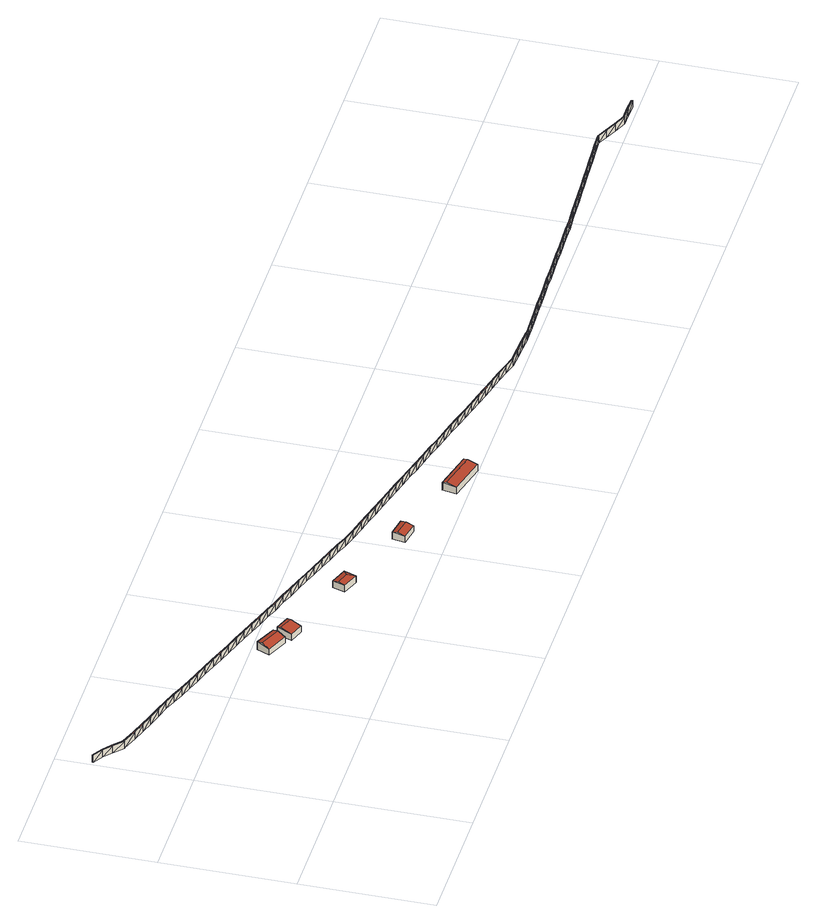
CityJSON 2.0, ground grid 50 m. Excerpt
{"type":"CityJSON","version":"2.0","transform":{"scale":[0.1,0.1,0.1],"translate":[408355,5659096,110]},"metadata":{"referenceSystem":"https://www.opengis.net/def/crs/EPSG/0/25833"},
"CityObjects":{
"building1":{"type":"Building","attributes":{"Dachtyp_tdc":"tdcGableRoof","Gemeindeschluessel":14612000,"Dachneigung":20.16,"QualitaetDacherkennung":72,"Geometrietyp2DReferenz":"3000","measuredHeight":3.65,"function":"31001_9998","roofType":"3100"},"geometry":[{"type":"Solid","lod":"2","boundaries":[[[[0,1,2,3]],[[1,4,5,2]],[[4,6,7,5]],[[6,0,3,7]],[[4,1,8]],[[0,6,9]],[[1,0,9,8]],[[6,4,8,9]],[[3,2,5,7]]]],"semantics":{"surfaces":[{"type":"WallSurface"},{"type":"RoofSurface"},{"type":"GroundSurface"}],"values":[[0,0,0,0,0,0,1,1,2]]}}]},
"building2":{"type":"Building","attributes":{"Dachtyp_tdc":"tdcGableRoof","Gemeindeschluessel":14612000,"Dachneigung":13.85,"QualitaetDacherkennung":82,"Geometrietyp2DReferenz":"3000","measuredHeight":3.55,"function":"31001_9998","roofType":"3100"},"geometry":[{"type":"Solid","lod":"2","boundaries":[[[[10,11,12,13]],[[11,14,15,12]],[[14,16,17,15]],[[16,10,13,17]],[[14,11,18]],[[10,16,19]],[[11,10,19,18]],[[16,14,18,19]],[[13,12,15,17]]]],"semantics":{"surfaces":[{"type":"WallSurface"},{"type":"RoofSurface"},{"type":"GroundSurface"}],"values":[[0,0,0,0,0,0,1,1,2]]}}]},
"building3":{"type":"Building","attributes":{"Dachtyp_tdc":"tdcHipAndGableRoof","Gemeindeschluessel":14612000,"Dachneigung":11.08,"QualitaetDacherkennung":72,"Geometrietyp2DReferenz":"3000","measuredHeight":3.36,"function":"31001_9998","roofType":"5000"},"geometry":[{"type":"Solid","lod":"2","boundaries":[[[[20,21,22,23]],[[21,24,25,22]],[[24,26,27,25]],[[26,20,23,27]],[[24,21,28]],[[20,26,29]],[[21,20,29,28]],[[26,24,28,29]],[[23,22,25,27]]]],"semantics":{"surfaces":[{"type":"WallSurface"},{"type":"RoofSurface"},{"type":"GroundSurface"}],"values":[[0,0,0,0,1,0,1,1,2]]}}]},
"building4":{"type":"Building","attributes":{"Dachtyp_tdc":"tdcGableRoof","Gemeindeschluessel":14612000,"Dachneigung":14.5,"QualitaetDacherkennung":87,"Geometrietyp2DReferenz":"3000","measuredHeight":3.36,"function":"31001_9998","roofType":"3100"},"geometry":[{"type":"Solid","lod":"2","boundaries":[[[[30,31,32,33]],[[31,34,35,32]],[[34,36,37,35]],[[36,30,33,37]],[[34,31,38]],[[30,36,39]],[[31,30,39,38]],[[36,34,38,39]],[[33,32,35,37]]]],"semantics":{"surfaces":[{"type":"WallSurface"},{"type":"RoofSurface"},{"type":"GroundSurface"}],"values":[[0,0,0,0,0,0,1,1,2]]}}]},
"building5":{"type":"Building","attributes":{"Dachtyp_tdc":"tdcGableRoof","Gemeindeschluessel":14612000,"Dachneigung":11.23,"QualitaetDacherkennung":71,"Geometrietyp2DReferenz":"3000","measuredHeight":3.6,"function":"31001_9998","roofType":"3100"},"geometry":[{"type":"Solid","lod":"2","boundaries":[[[[40,41,42,43]],[[41,44,45,42]],[[44,46,47,45]],[[46,40,43,47]],[[44,41,48]],[[40,46,49]],[[41,40,49,48]],[[46,44,48,49]],[[43,42,45,47]]]],"semantics":{"surfaces":[{"type":"WallSurface"},{"type":"RoofSurface"},{"type":"GroundSurface"}],"values":[[0,0,0,0,0,0,1,1,2]]}}]},
"building6":{"type":"Building","attributes":{"Art":1000,"Stand_DGM":"2016","Stand_Basis-DLM":"2021","Gemeindeschluessel":"14612000","ObjektHoehe":3,"Stand_Laserscan":"2016","BodenHoehe":0,"Stand_3D-Stadtmodell":"2023","Geometrietyp2DReferenz":2000,"AbsoluteHoehe":0,"measuredHeight":3,"function":"51009_1700","roofType":"9999"},"geometry":[{"type":"MultiSurface","lod":"2","boundaries":[[[50,51,52]],[[53,50,52]],[[54,50,53]],[[55,54,53]],[[56,54,55]],[[57,56,55]],[[58,56,57]],[[59,58,57]],[[60,58,59]],[[61,60,59]],[[62,60,61]],[[63,62,61]],[[64,62,63]],[[65,64,63]],[[66,64,65]],[[67,66,65]],[[68,66,67]],[[69,68,67]],[[70,68,69]],[[71,70,69]],[[72,70,71]],[[73,72,71]],[[74,72,73]],[[75,74,73]],[[76,74,75]],[[77,76,75]],[[78,76,77]],[[79,78,77]],[[80,78,79]],[[81,80,79]],[[82,80,81]],[[83,82,81]],[[84,82,83]],[[85,86,87]],[[88,86,85]],[[89,88,85]],[[90,88,89]],[[91,92,93]],[[94,92,91]],[[95,94,91]],[[96,94,95]],[[97,96,95]],[[98,96,97]],[[99,100,97]],[[101,100,99]],[[102,101,99]],[[103,101,102]],[[104,103,102]],[[105,103,104]],[[106,105,104]],[[107,105,106]],[[108,107,106]],[[109,107,108]],[[110,109,108]],[[111,109,110]],[[112,111,110]],[[113,111,112]],[[114,113,112]],[[115,113,114]],[[116,115,114]],[[117,115,116]],[[118,117,119]],[[117,116,119]],[[120,118,119]],[[121,118,120]],[[122,121,120]],[[123,121,122]],[[124,123,122]],[[125,123,124]],[[126,125,124]],[[127,125,126]],[[128,127,126]],[[129,127,128]],[[130,129,128]],[[131,129,130]],[[132,131,130]],[[133,131,132]],[[134,133,132]],[[135,133,134]],[[136,135,134]],[[137,135,136]],[[138,137,136]],[[139,137,138]],[[140,139,138]],[[141,139,140]],[[142,141,140]],[[143,141,142]],[[144,143,142]],[[145,143,144]],[[146,145,144]],[[147,145,146]],[[148,147,149]],[[150,147,148]],[[151,150,148]],[[152,150,151]],[[153,154,152,151]],[[155,152,154,153]],[[156,157,154]],[[158,157,156]],[[159,158,156]],[[160,158,159]],[[161,160,159]],[[162,160,161]],[[163,162,161]],[[51,162,163]],[[52,51,163]],[[164,165,166]],[[167,168,169]],[[166,167,169]],[[165,167,166]],[[170,165,164]],[[171,170,164]],[[172,170,171]],[[173,172,171]],[[174,172,173]],[[175,174,173]],[[176,174,175]],[[177,176,175]],[[178,176,177]],[[179,178,177]],[[180,178,179]],[[181,180,179]],[[182,180,181]],[[183,184,185]],[[186,184,183]],[[187,186,183]],[[188,186,187]],[[189,190,187]],[[191,192,193]],[[194,84,83]],[[192,84,194]],[[193,192,194]],[[195,191,193]],[[196,191,195]],[[197,196,195]],[[198,196,197]],[[199,198,197]],[[200,198,199]],[[201,200,199]],[[202,200,201]],[[203,202,201]],[[204,202,203]],[[205,204,203]],[[206,204,205]],[[207,206,205]],[[208,206,207]],[[209,208,207]],[[210,208,209]],[[211,210,209]],[[212,210,211]],[[213,212,211]],[[214,212,213]],[[215,214,213]],[[216,214,215]],[[217,216,215]],[[218,216,217]],[[219,218,217]],[[220,218,219]],[[221,220,219]],[[222,220,221]],[[223,222,221]],[[224,222,223]],[[225,224,223]],[[226,224,225]],[[227,226,225]],[[228,226,227]],[[229,228,227]],[[230,228,229]],[[231,230,229]],[[232,230,231]],[[233,232,231]],[[168,232,233]],[[169,168,233]],[[234,190,189]],[[235,236,153]],[[235,153,151]],[[237,238,156]],[[237,156,154]],[[238,239,159]],[[238,159,156]],[[239,240,161]],[[239,161,159]],[[240,241,163]],[[240,163,161]],[[241,242,52]],[[243,244,203]],[[243,203,201]],[[244,245,205]],[[244,205,203]],[[245,246,207]],[[245,207,205]],[[246,247,209]],[[246,209,207]],[[247,248,211]],[[247,211,209]],[[248,249,213]],[[248,213,211]],[[249,250,215]],[[249,215,213]],[[250,251,217]],[[250,217,215]],[[251,252,219]],[[251,219,217]],[[252,253,221]],[[252,221,219]],[[253,254,223]],[[253,223,221]],[[254,255,225]],[[254,225,223]],[[255,256,227]],[[255,227,225]],[[256,257,229]],[[256,229,227]],[[257,258,231]],[[257,231,229]],[[258,259,233]],[[258,233,231]],[[259,260,169]],[[259,169,233]],[[260,261,166]],[[260,166,169]],[[261,262,164]],[[261,164,166]],[[262,263,171]],[[262,171,164]],[[263,264,173]],[[263,173,171]],[[264,265,175]],[[264,175,173]],[[265,266,177]],[[267,268,181]],[[265,177,175]],[[266,267,179]],[[266,179,177]],[[267,181,179]],[[269,270,183]],[[269,183,185]],[[270,271,187]],[[270,187,183]],[[271,272,189]],[[271,189,187]],[[86,88,273]],[[86,273,274]],[[88,90,275]],[[88,275,273]],[[92,94,276]],[[92,276,277]],[[94,96,278]],[[94,278,276]],[[96,98,279]],[[96,279,278]],[[100,101,280]],[[100,280,281]],[[101,103,282]],[[101,282,280]],[[103,105,283]],[[103,283,282]],[[105,107,284]],[[105,284,283]],[[107,109,285]],[[107,285,284]],[[109,111,286]],[[109,286,285]],[[111,113,287]],[[111,287,286]],[[113,115,288]],[[113,288,287]],[[115,117,289]],[[115,289,288]],[[117,118,290]],[[117,290,289]],[[121,291,118]],[[118,291,290]],[[121,123,292]],[[121,292,291]],[[293,95,91]],[[294,293,91]],[[294,91,93]],[[293,295,95]],[[295,296,97]],[[295,97,95]],[[296,297,99]],[[296,99,97]],[[297,298,102]],[[297,102,99]],[[298,299,104]],[[298,104,102]],[[299,300,106]],[[299,106,104]],[[300,301,108]],[[300,108,106]],[[301,302,110]],[[301,110,108]],[[302,303,112]],[[302,112,110]],[[303,304,114]],[[303,114,112]],[[304,305,116]],[[304,116,114]],[[305,306,119]],[[305,119,116]],[[306,307,120]],[[306,120,119]],[[307,308,122]],[[307,122,120]],[[308,309,124]],[[308,124,122]],[[309,310,126]],[[309,126,124]],[[310,311,128]],[[310,128,126]],[[311,312,130]],[[311,130,128]],[[312,313,132]],[[312,132,130]],[[313,314,134]],[[313,134,132]],[[314,315,136]],[[314,136,134]],[[315,316,138]],[[317,142,140]],[[316,317,140]],[[316,140,138]],[[317,318,142]],[[318,319,144]],[[318,144,142]],[[319,320,146]],[[319,146,144]],[[321,322,148]],[[321,148,149]],[[322,235,151]],[[322,151,148]],[[315,138,136]],[[123,125,323]],[[123,323,292]],[[125,127,324]],[[125,324,323]],[[127,129,325]],[[127,325,324]],[[129,131,326]],[[129,326,325]],[[131,133,327]],[[131,327,326]],[[133,135,328]],[[133,328,327]],[[135,137,329]],[[135,329,328]],[[137,139,330]],[[137,330,329]],[[139,141,331]],[[139,331,330]],[[141,143,332]],[[141,332,331]],[[143,145,333]],[[143,333,332]],[[145,147,334]],[[145,334,333]],[[147,150,335]],[[147,335,334]],[[150,152,336]],[[150,336,335]],[[152,155,337]],[[152,337,336]],[[157,158,338]],[[157,338,339]],[[158,160,340]],[[158,340,338]],[[160,162,341]],[[160,341,340]],[[162,51,342]],[[162,342,341]],[[51,50,343]],[[51,343,342]],[[50,54,344]],[[50,344,343]],[[54,56,345]],[[54,345,344]],[[56,58,346]],[[60,62,347]],[[56,346,345]],[[58,60,348]],[[58,348,346]],[[60,347,348]],[[62,64,349]],[[62,349,347]],[[64,66,350]],[[64,350,349]],[[66,68,351]],[[66,351,350]],[[68,70,352]],[[68,352,351]],[[70,72,353]],[[70,353,352]],[[72,74,354]],[[72,354,353]],[[74,76,355]],[[74,355,354]],[[76,78,356]],[[76,356,355]],[[78,80,357]],[[78,357,356]],[[80,82,358]],[[80,358,357]],[[82,84,359]],[[82,359,358]],[[84,192,360]],[[84,360,359]],[[192,191,361]],[[192,361,360]],[[191,196,362]],[[191,362,361]],[[196,198,363]],[[196,363,362]],[[198,200,364]],[[198,364,363]],[[200,202,365]],[[200,365,364]],[[202,204,366]],[[202,366,365]],[[204,206,367]],[[204,367,366]],[[206,208,368]],[[206,368,367]],[[241,52,163]],[[242,369,53]],[[242,53,52]],[[369,370,55]],[[369,55,53]],[[370,371,57]],[[370,57,55]],[[371,372,59]],[[371,59,57]],[[372,373,61]],[[372,61,59]],[[373,374,63]],[[373,63,61]],[[374,375,65]],[[374,65,63]],[[375,376,67]],[[375,67,65]],[[376,377,69]],[[376,69,67]],[[377,378,71]],[[377,71,69]],[[378,379,73]],[[378,73,71]],[[379,380,75]],[[379,75,73]],[[380,381,77]],[[380,77,75]],[[381,382,79]],[[381,79,77]],[[382,383,81]],[[382,81,79]],[[383,384,83]],[[383,83,81]],[[384,385,194]],[[384,194,83]],[[385,386,193]],[[385,193,194]],[[386,387,195]],[[386,195,193]],[[387,388,197]],[[387,197,195]],[[388,389,199]],[[388,199,197]],[[389,243,201]],[[389,201,199]],[[390,391,85]],[[390,85,87]],[[391,392,89]],[[391,89,85]],[[208,210,393]],[[208,393,368]],[[210,212,394]],[[210,394,393]],[[212,214,395]],[[212,395,394]],[[214,216,396]],[[214,396,395]],[[216,218,397]],[[216,397,396]],[[218,220,398]],[[218,398,397]],[[220,222,399]],[[220,399,398]],[[222,224,400]],[[222,400,399]],[[224,226,401]],[[224,401,400]],[[226,228,402]],[[226,402,401]],[[230,403,404]],[[228,230,404]],[[228,404,402]],[[230,232,403]],[[232,168,405]],[[232,405,403]],[[168,167,406]],[[168,406,405]],[[167,165,407]],[[167,407,406]],[[165,170,408]],[[172,174,409]],[[165,408,407]],[[170,172,410]],[[170,410,408]],[[172,409,410]],[[174,176,411]],[[174,411,409]],[[176,178,412]],[[176,412,411]],[[178,180,413]],[[178,413,412]],[[180,182,414]],[[180,414,413]],[[184,186,415]],[[184,415,416]],[[186,188,417]],[[186,417,415]],[[190,234,418]],[[190,418,419]],[[274,390,87]],[[274,87,86]],[[272,418,234]],[[272,234,189]],[[390,274,391]],[[391,274,273]],[[391,273,392]],[[392,273,275]],[[294,277,293]],[[293,277,276]],[[293,276,295]],[[295,276,278]],[[295,278,296]],[[296,278,279]],[[296,281,297]],[[297,281,280]],[[297,280,298]],[[298,280,282]],[[298,282,299]],[[299,282,283]],[[299,283,300]],[[300,283,284]],[[300,284,301]],[[301,284,285]],[[301,285,302]],[[302,285,286]],[[303,286,287]],[[302,286,303]],[[303,287,304]],[[304,287,288]],[[304,288,305]],[[305,288,289]],[[305,289,306]],[[306,289,290]],[[290,307,306]],[[307,290,291]],[[307,291,308]],[[308,291,292]],[[308,292,309]],[[309,292,323]],[[309,323,310]],[[310,323,324]],[[310,324,311]],[[311,324,325]],[[311,325,312]],[[312,325,326]],[[312,326,313]],[[313,326,327]],[[313,327,314]],[[314,327,328]],[[314,328,315]],[[315,328,329]],[[315,329,316]],[[316,329,330]],[[316,330,317]],[[317,330,331]],[[317,331,318]],[[318,331,332]],[[318,332,319]],[[319,332,333]],[[319,333,320]],[[320,333,334]],[[321,334,322]],[[322,334,335]],[[322,335,235]],[[235,335,336]],[[235,336,237,236]],[[236,237,336,337]],[[237,339,238]],[[238,339,338]],[[238,338,239]],[[240,341,241]],[[239,338,340]],[[239,340,240]],[[240,340,341]],[[241,341,342]],[[241,342,242]],[[242,342,343]],[[242,343,369]],[[369,343,344]],[[369,344,370]],[[370,344,345]],[[370,345,371]],[[371,345,346]],[[371,346,372]],[[372,346,348]],[[372,348,373]],[[373,348,347]],[[373,347,374]],[[374,347,349]],[[374,349,375]],[[375,349,350]],[[375,350,376]],[[376,350,351]],[[376,351,377]],[[377,351,352]],[[377,352,378]],[[378,352,353]],[[378,353,379]],[[379,353,354]],[[379,354,380]],[[380,354,355]],[[380,355,381]],[[381,355,356]],[[381,356,382]],[[382,356,357]],[[382,357,383]],[[383,357,358]],[[383,358,384]],[[384,358,359]],[[384,359,385]],[[385,359,360]],[[385,360,386]],[[386,360,361]],[[386,361,387]],[[387,361,362]],[[388,362,363]],[[387,362,388]],[[388,363,389]],[[389,363,364]],[[389,364,243]],[[243,364,365]],[[243,365,244]],[[244,365,366]],[[244,366,245]],[[245,366,367]],[[245,367,246]],[[246,367,368]],[[246,368,247]],[[247,368,393]],[[247,393,248]],[[248,393,394]],[[248,394,249]],[[249,394,395]],[[249,395,250]],[[250,395,396]],[[250,396,251]],[[251,396,397]],[[251,397,252]],[[252,397,398]],[[252,398,253]],[[253,398,399]],[[253,399,254]],[[254,399,400]],[[254,400,255]],[[255,400,401]],[[255,401,256]],[[256,401,402]],[[256,402,257]],[[257,402,404]],[[257,404,258]],[[258,404,403]],[[258,403,259]],[[259,403,405]],[[259,405,260]],[[260,405,406]],[[260,406,261]],[[261,406,407]],[[261,407,262]],[[262,407,408]],[[262,408,263]],[[264,409,265]],[[263,408,410]],[[263,410,264]],[[264,410,409]],[[265,409,411]],[[265,411,266]],[[266,411,412]],[[266,412,267]],[[267,412,413]],[[267,413,268]],[[268,413,414]],[[269,416,270]],[[270,416,415]],[[270,415,271]],[[271,415,417]],[[271,419,272]],[[272,419,418]]],"semantics":{"surfaces":[{"type":"RoofSurface"},{"type":"WallSurface"},{"type":"GroundSurface"}],"values":[0,0,0,0,0,0,0,0,0,0,0,0,0,0,0,0,0,0,0,0,0,0,0,0,0,0,0,0,0,0,0,0,0,0,0,0,0,0,0,0,0,0,0,0,0,0,0,0,0,0,0,0,0,0,0,0,0,0,0,0,0,0,0,0,0,0,0,0,0,0,0,0,0,0,0,0,0,0,0,0,0,0,0,0,0,0,0,0,0,0,0,0,0,0,0,0,0,0,0,0,0,0,0,0,0,0,0,0,0,0,0,0,0,0,0,0,0,0,0,0,0,0,0,0,0,0,0,0,0,0,0,0,0,0,0,0,0,0,0,0,0,0,0,0,0,0,0,0,0,0,0,0,0,0,0,0,0,0,0,0,0,0,0,0,0,0,0,0,0,0,0,0,0,0,1,1,1,1,1,1,1,1,1,1,1,1,1,1,1,1,1,1,1,1,1,1,1,1,1,1,1,1,1,1,1,1,1,1,1,1,1,1,1,1,1,1,1,1,1,1,1,1,1,1,1,1,1,1,1,1,1,1,1,1,1,1,1,1,1,1,1,1,1,1,1,1,1,1,1,1,1,1,1,1,1,1,1,1,1,1,1,1,1,1,1,1,1,1,1,1,1,1,1,1,1,1,1,1,1,1,1,1,1,1,1,1,1,1,1,1,1,1,1,1,1,1,1,1,1,1,1,1,1,1,1,1,1,1,1,1,1,1,1,1,1,1,1,1,1,1,1,1,1,1,1,1,1,1,1,1,1,1,1,1,1,1,1,1,1,1,1,1,1,1,1,1,1,1,1,1,1,1,1,1,1,1,1,1,1,1,1,1,1,1,1,1,1,1,1,1,1,1,1,1,1,1,1,1,1,1,1,1,1,1,1,1,1,1,1,1,1,1,1,1,1,1,1,1,1,1,1,1,1,1,1,1,1,1,1,1,1,1,1,1,1,1,1,1,1,1,1,1,1,1,1,1,1,1,1,1,1,1,1,1,1,1,1,1,1,1,1,1,1,1,1,1,1,1,1,1,1,1,1,1,1,1,1,1,1,1,1,1,1,1,1,1,1,1,1,1,1,1,1,1,1,1,1,1,1,1,1,1,1,1,1,1,1,1,1,1,1,1,1,1,1,1,1,1,1,1,1,1,1,1,1,1,1,1,1,1,1,1,1,1,1,1,1,1,1,1,1,1,1,1,1,1,2,2,2,2,2,2,2,2,2,2,2,2,2,2,2,2,2,2,2,2,2,2,2,2,2,2,2,2,2,2,2,2,2,2,2,2,2,2,2,2,2,2,2,2,2,2,2,2,2,2,2,2,2,2,2,2,2,2,2,2,2,2,2,2,2,2,2,2,2,2,2,2,2,2,2,2,2,2,2,2,2,2,2,2,2,2,2,2,2,2,2,2,2,2,2,2,2,2,2,2,2,2,2,2,2,2,2,2,2,2,2,2,2,2,2,2,2,2,2,2,2,2,2,2,2,2,2,2,2,2,2,2,2,2,2,2,2,2,2,2,2,2,2,2,2,2,2,2,2,2,2,2,2,2,2,2,2,2,2,2,2,2,2,2,2,2,2,2,2,2,2,2,2,2]}}]}
},
"vertices":[
[864,397,29],[781,432,29],[781,432,4],[864,397,4],[803,481,37],[803,481,4],[884,445,37],[884,445,4],[795,462,41],[877,426,41],
[905,436,37],[961,415,37],[961,415,4],[905,436,4],[941,359,29],[941,359,4],[884,379,29],[884,379,4],[956,401,40],[900,422,40],
[1219,319,34],[1285,295,34],[1285,295,6],[1219,319,6],[1268,248,34],[1268,248,6],[1202,271,34],[1202,271,6],[1260,279,39],[1211,296,39],
[1607,129,31],[1538,141,31],[1538,141,6],[1607,129,6],[1547,190,36],[1547,190,6],[1616,178,36],[1616,178,6],[1544,170,39],[1612,158,39],
[1872,95,37],[2024,59,37],[2024,59,4],[1872,95,4],[2011,5,32],[2011,5,4],[1860,41,32],[1860,41,4],[2020,43,40],[1869,79,40],
[2396,101,34],[2444,89,35],[2397,106,34],[2348,118,35],[2347,113,35],[2300,130,35],[2299,125,35],[2251,142,36],[2250,137,36],[2203,154,37],[2202,149,37],[2154,166,36],[2153,161,36],[2106,178,34],[2105,174,34],[2057,191,38],[2056,186,38],[2009,203,36],[2008,198,36],[1960,215,35],[1959,210,35],[1912,227,38],[1911,222,38],[1863,239,37],[1862,234,37],[1815,251,38],[1814,246,38],[1766,263,38],[1765,258,38],[1718,275,38],[1716,270,38],[1669,287,38],[1668,282,38],[1621,299,38],[1619,295,38],[4154,26,41],[4204,19,42],[4204,24,42],[4154,21,41],[4109,27,37],[4109,22,37],[4065,47,37],[4110,22,37],[4112,26,37],[4063,43,37],[4020,68,36],[4018,63,36],[3978,86,37],[3976,82,37],[3928,84,35],[3979,81,37],[3928,79,35],[3878,81,36],[3878,76,36],[3828,78,35],[3828,73,35],[3778,75,36],[3778,70,36],[3728,72,36],[3728,67,36],[3678,69,37],[3678,64,37],[3628,66,36],[3628,61,36],[3578,64,37],[3578,59,37],[3528,61,36],[3529,56,36],[3468,52,35],[3468,57,35],[3418,56,36],[3418,51,36],[3368,54,36],[3368,49,36],[3318,52,36],[3318,47,36],[3268,51,36],[3269,46,36],[3218,49,36],[3219,44,36],[3168,47,36],[3169,42,36],[3118,46,38],[3119,41,38],[3068,44,36],[3069,39,36],[3018,42,37],[3019,37,37],[2969,41,36],[2969,36,36],[2919,39,35],[2919,34,35],[2869,37,36],[2869,32,36],[2819,36,35],[2819,31,35],[2792,35,37],[2792,30,37],[2743,38,38],[2793,35,37],[2742,33,38],[2693,42,36],[2692,37,36],[2639,45,34],[2640,45,34],[2638,40,34],[2591,57,36],[2639,40,34],[2590,53,36],[2542,70,36],[2541,65,36],[2494,82,35],[2493,77,35],[2445,94,35],[423,685,41],[469,664,39],[470,669,39],[516,649,38],[564,633,38],[518,653,38],[421,680,41],[375,700,43],[374,696,43],[328,716,40],[326,711,40],[280,732,37],[279,727,37],[233,747,38],[231,742,38],[185,763,37],[184,758,37],[122,784,38],[120,779,38],[86,816,38],[120,779,37],[123,783,37],[82,812,38],[54,844,38],[51,840,38],[10,867,40],[52,840,38],[1514,321,37],[1571,307,38],[1515,326,37],[1572,312,38],[1468,341,36],[1466,337,36],[1420,357,38],[1419,352,38],[1373,373,37],[1371,368,37],[1325,388,38],[1324,383,38],[1278,404,37],[1276,399,37],[1230,419,38],[1229,415,38],[1183,435,37],[1181,430,37],[1135,451,36],[1134,446,36],[1088,466,38],[1086,461,38],[1040,482,36],[1039,477,36],[993,497,38],[991,493,38],[945,513,37],[944,508,37],[898,529,37],[896,524,37],[850,544,38],[849,539,38],[803,560,38],[801,555,38],[755,575,37],[754,571,37],[708,591,38],[706,586,38],[660,607,38],[659,602,38],[613,622,38],[611,618,38],[565,638,38],[8,862,40],[2693,42,6],[2639,45,4],[2640,45,4],[2591,57,6],[2542,70,6],[2494,82,5],[2445,94,5],[2397,106,4],[1325,388,8],[1278,404,7],[1230,419,8],[1183,435,7],[1135,451,6],[1088,466,8],[1040,482,6],[993,497,8],[945,513,7],[898,529,7],[850,544,8],[803,560,8],[755,575,7],[708,591,8],[660,607,8],[613,622,8],[565,638,8],[518,653,8],[470,669,9],[423,685,11],[375,700,13],[328,716,10],[280,732,7],[233,747,8],[185,763,7],[122,784,8],[123,783,7],[86,816,8],[54,844,8],[10,867,10],[4154,21,11],[4204,19,12],[4109,22,7],[4063,43,7],[4110,22,7],[4018,63,6],[3976,82,7],[3928,79,5],[3979,81,7],[3878,76,6],[3828,73,5],[3778,70,6],[3728,67,6],[3678,64,7],[3628,61,6],[3578,59,7],[3529,56,6],[3468,52,5],[3418,51,6],[3368,49,6],[4065,47,7],[4112,26,7],[4020,68,6],[3978,86,7],[3928,84,5],[3878,81,6],[3828,78,5],[3778,75,6],[3728,72,6],[3678,69,7],[3628,66,6],[3578,64,7],[3528,61,6],[3468,57,5],[3418,56,6],[3368,54,6],[3318,52,6],[3268,51,6],[3218,49,6],[3168,47,6],[3118,46,8],[3068,44,6],[3018,42,7],[2969,41,6],[2919,39,5],[2869,37,6],[2819,36,5],[2792,35,7],[2793,35,7],[2743,38,8],[3318,47,6],[3269,46,6],[3219,44,6],[3169,42,6],[3119,41,8],[3069,39,6],[3019,37,7],[2969,36,6],[2919,34,5],[2869,32,6],[2819,31,5],[2792,30,7],[2742,33,8],[2692,37,6],[2638,40,4],[2590,53,6],[2639,40,4],[2541,65,6],[2493,77,5],[2444,89,5],[2396,101,4],[2347,113,5],[2299,125,5],[2250,137,6],[2153,161,6],[2202,149,7],[2105,174,4],[2056,186,8],[2008,198,6],[1959,210,5],[1911,222,8],[1862,234,7],[1814,246,8],[1765,258,8],[1716,270,8],[1668,282,8],[1619,295,8],[1571,307,8],[1514,321,7],[1466,337,6],[1419,352,8],[1371,368,7],[1324,383,8],[1276,399,7],[1229,415,8],[1181,430,7],[2348,118,5],[2300,130,5],[2251,142,6],[2203,154,7],[2154,166,6],[2106,178,4],[2057,191,8],[2009,203,6],[1960,215,5],[1912,227,8],[1863,239,7],[1815,251,8],[1766,263,8],[1718,275,8],[1669,287,8],[1621,299,8],[1572,312,8],[1515,326,7],[1468,341,6],[1420,357,8],[1373,373,7],[4204,24,12],[4154,26,11],[4109,27,7],[1134,446,6],[1086,461,8],[1039,477,6],[991,493,8],[944,508,7],[896,524,7],[849,539,8],[801,555,8],[754,571,7],[706,586,8],[611,618,8],[659,602,8],[564,633,8],[516,649,8],[469,664,9],[421,680,11],[326,711,10],[374,696,13],[279,727,7],[231,742,8],[184,758,7],[120,779,8],[82,812,8],[120,779,7],[51,840,8],[8,862,10],[52,840,8]
]}
